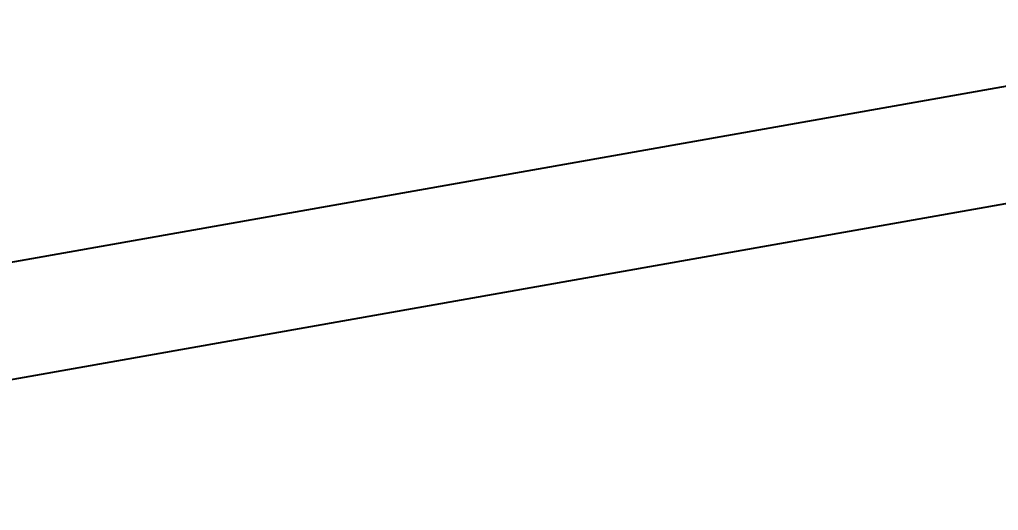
# Model space of a CAD drawing. Header units: millimetres. Extents: x 0 to 8967983, y -224399 to 13801.
# Drawn here: x 69247.44 to 69258.82, y -193886.54 to -193880.83 of the extents above; entities that cross this region are included whole.
import ezdxf
from ezdxf import colors
from ezdxf.entities.mleader import LeaderData, LeaderLine
from ezdxf.math import Vec2, Vec3

# ---------------------------------------------------------------- set-up
doc = ezdxf.new("R2010")
doc.units = ezdxf.units.MM
doc.header["$LTSCALE"] = 10
doc.layers.add('Архитектура', color=251, linetype='Continuous')
doc.layers.get('0').off()
doc.layers.get('0').freeze()
doc.styles.add('ISOCPEUR', font='isocpeur.TTF', dxfattribs={"width": 0.7})

# ---------------------------------------------------------------- blocks, each defined once
blk = doc.blocks.new('_DOTSMALL')
at = {"color": 0, "linetype": 'ByBlock', "const_width": 0.5}
blk.add_lwpolyline([(-0.0625, 0, 1), (0.0625, 0, 1)], format="xyb", close=True, dxfattribs=at)

msp = doc.modelspace()

# ---------------------------------------------------------------- linework, layer by layer
at = {"layer": 'Архитектура', "lineweight": 25, "transparency": 33554684}
msp.add_lwpolyline([(69304.081, -193873.35), (69303.764, -193873.654), (69243.879, -193884.268), (69243.596, -193884.07), (69243.404, -193882.99), (69243.581, -193882.587), (69245.982, -193882.162), (69246.179, -193881.879), (69246.052, -193881.159), (69245.748, -193880.841), (69243.347, -193881.267), (69243.064, -193881.069), (69242.107, -193875.667), (69242.854, -193874.296), (69242.825, -193873.434), (69240.591, -193870.611), (69239.914, -193870.979), (69242.275, -193884.304), (69243.993, -193885.61), (69304.118, -193874.953)], dxfattribs=at)
msp.add_lwpolyline([(69304.081, -193873.35), (69303.764, -193873.654), (69243.879, -193884.268), (69243.596, -193884.07), (69243.404, -193882.99), (69243.581, -193882.587), (69245.982, -193882.162), (69246.179, -193881.879), (69246.052, -193881.159), (69245.748, -193880.841), (69243.347, -193881.267), (69243.064, -193881.069), (69242.107, -193875.667), (69242.854, -193874.296), (69242.825, -193873.434), (69240.591, -193870.611), (69239.914, -193870.979), (69242.275, -193884.304), (69243.993, -193885.61), (69304.118, -193874.953)], dxfattribs=at)
msp.add_lwpolyline([(69304.081, -193873.35), (69303.764, -193873.654), (69243.879, -193884.268), (69243.596, -193884.07), (69243.404, -193882.99), (69243.581, -193882.587), (69245.982, -193882.162), (69246.179, -193881.879), (69246.052, -193881.159), (69245.748, -193880.841), (69243.347, -193881.267), (69243.064, -193881.069), (69242.107, -193875.667), (69242.854, -193874.296), (69242.825, -193873.434), (69240.591, -193870.611), (69239.914, -193870.979), (69242.275, -193884.304), (69243.993, -193885.61), (69304.118, -193874.953)], dxfattribs=at)
msp.add_lwpolyline([(69304.081, -193873.35), (69303.764, -193873.654), (69243.879, -193884.268), (69243.596, -193884.07), (69243.404, -193882.99), (69243.581, -193882.587), (69245.982, -193882.162), (69246.179, -193881.879), (69246.052, -193881.159), (69245.748, -193880.841), (69243.347, -193881.267), (69243.064, -193881.069), (69242.107, -193875.667), (69242.854, -193874.296), (69242.825, -193873.434), (69240.591, -193870.611), (69239.914, -193870.979), (69242.275, -193884.304), (69243.993, -193885.61), (69304.118, -193874.953)], dxfattribs=at)
msp.add_lwpolyline([(69304.081, -193873.35), (69303.764, -193873.654), (69243.879, -193884.268), (69243.596, -193884.07), (69243.404, -193882.99), (69243.581, -193882.587), (69245.982, -193882.162), (69246.179, -193881.879), (69246.052, -193881.159), (69245.748, -193880.841), (69243.347, -193881.267), (69243.064, -193881.069), (69242.107, -193875.667), (69242.854, -193874.296), (69242.825, -193873.434), (69240.591, -193870.611), (69239.914, -193870.979), (69242.275, -193884.304), (69243.993, -193885.61), (69304.118, -193874.953)], dxfattribs=at)
msp.add_lwpolyline([(69304.081, -193873.35), (69303.764, -193873.654), (69243.879, -193884.268), (69243.596, -193884.07), (69243.404, -193882.99), (69243.581, -193882.587), (69245.982, -193882.162), (69246.179, -193881.879), (69246.052, -193881.159), (69245.748, -193880.841), (69243.347, -193881.267), (69243.064, -193881.069), (69242.107, -193875.667), (69242.854, -193874.296), (69242.825, -193873.434), (69240.591, -193870.611), (69239.914, -193870.979), (69242.275, -193884.304), (69243.993, -193885.61), (69304.118, -193874.953)], dxfattribs=at)
msp.add_lwpolyline([(69304.081, -193873.35), (69303.764, -193873.654), (69243.879, -193884.268), (69243.596, -193884.07), (69243.404, -193882.99), (69243.581, -193882.587), (69245.982, -193882.162), (69246.179, -193881.879), (69246.052, -193881.159), (69245.748, -193880.841), (69243.347, -193881.267), (69243.064, -193881.069), (69242.107, -193875.667), (69242.854, -193874.296), (69242.825, -193873.434), (69240.591, -193870.611), (69239.914, -193870.979), (69242.275, -193884.304), (69243.993, -193885.61), (69304.118, -193874.953)], dxfattribs=at)
msp.add_lwpolyline([(69304.081, -193873.35), (69303.764, -193873.654), (69243.879, -193884.268), (69243.596, -193884.07), (69243.404, -193882.99), (69243.581, -193882.587), (69245.982, -193882.162), (69246.179, -193881.879), (69246.052, -193881.159), (69245.748, -193880.841), (69243.347, -193881.267), (69243.064, -193881.069), (69242.107, -193875.667), (69242.854, -193874.296), (69242.825, -193873.434), (69240.591, -193870.611), (69239.914, -193870.979), (69242.275, -193884.304), (69243.993, -193885.61), (69304.118, -193874.953)], dxfattribs=at)
msp.add_lwpolyline([(69304.081, -193873.35), (69303.764, -193873.654), (69243.879, -193884.268), (69243.596, -193884.07), (69243.404, -193882.99), (69243.581, -193882.587), (69245.982, -193882.162), (69246.179, -193881.879), (69246.052, -193881.159), (69245.748, -193880.841), (69243.347, -193881.267), (69243.064, -193881.069), (69242.107, -193875.667), (69242.854, -193874.296), (69242.825, -193873.434), (69240.591, -193870.611), (69239.914, -193870.979), (69242.275, -193884.304), (69243.993, -193885.61), (69304.118, -193874.953)], dxfattribs=at)
msp.add_lwpolyline([(69304.081, -193873.35), (69303.764, -193873.654), (69243.879, -193884.268), (69243.596, -193884.07), (69243.404, -193882.99), (69243.581, -193882.587), (69245.982, -193882.162), (69246.179, -193881.879), (69246.052, -193881.159), (69245.748, -193880.841), (69243.347, -193881.267), (69243.064, -193881.069), (69242.107, -193875.667), (69242.854, -193874.296), (69242.825, -193873.434), (69240.591, -193870.611), (69239.914, -193870.979), (69242.275, -193884.304), (69243.993, -193885.61), (69304.118, -193874.953)], dxfattribs=at)
msp.add_lwpolyline([(69304.081, -193873.35), (69303.764, -193873.654), (69243.879, -193884.268), (69243.596, -193884.07), (69243.404, -193882.99), (69243.581, -193882.587), (69245.982, -193882.162), (69246.179, -193881.879), (69246.052, -193881.159), (69245.748, -193880.841), (69243.347, -193881.267), (69243.064, -193881.069), (69242.107, -193875.667), (69242.854, -193874.296), (69242.825, -193873.434), (69240.591, -193870.611), (69239.914, -193870.979), (69242.275, -193884.304), (69243.993, -193885.61), (69304.118, -193874.953)], dxfattribs=at)
msp.add_lwpolyline([(69304.081, -193873.35), (69303.764, -193873.654), (69243.879, -193884.268), (69243.596, -193884.07), (69243.404, -193882.99), (69243.581, -193882.587), (69245.982, -193882.162), (69246.179, -193881.879), (69246.052, -193881.159), (69245.748, -193880.841), (69243.347, -193881.267), (69243.064, -193881.069), (69242.107, -193875.667), (69242.854, -193874.296), (69242.825, -193873.434), (69240.591, -193870.611), (69239.914, -193870.979), (69242.275, -193884.304), (69243.993, -193885.61), (69304.118, -193874.953)], dxfattribs=at)
msp.add_lwpolyline([(69304.081, -193873.35), (69303.764, -193873.654), (69243.879, -193884.268), (69243.596, -193884.07), (69243.404, -193882.99), (69243.581, -193882.587), (69245.982, -193882.162), (69246.179, -193881.879), (69246.052, -193881.159), (69245.748, -193880.841), (69243.347, -193881.267), (69243.064, -193881.069), (69242.107, -193875.667), (69242.854, -193874.296), (69242.825, -193873.434), (69240.591, -193870.611), (69239.914, -193870.979), (69242.275, -193884.304), (69243.993, -193885.61), (69304.118, -193874.953)], dxfattribs=at)
msp.add_lwpolyline([(69304.081, -193873.35), (69303.764, -193873.654), (69243.879, -193884.268), (69243.596, -193884.07), (69243.404, -193882.99), (69243.581, -193882.587), (69245.982, -193882.162), (69246.179, -193881.879), (69246.052, -193881.159), (69245.748, -193880.841), (69243.347, -193881.267), (69243.064, -193881.069), (69242.107, -193875.667), (69242.854, -193874.296), (69242.825, -193873.434), (69240.591, -193870.611), (69239.914, -193870.979), (69242.275, -193884.304), (69243.993, -193885.61), (69304.118, -193874.953)], dxfattribs=at)
msp.add_lwpolyline([(69304.081, -193873.35), (69303.764, -193873.654), (69243.879, -193884.268), (69243.596, -193884.07), (69243.404, -193882.99), (69243.581, -193882.587), (69245.982, -193882.162), (69246.179, -193881.879), (69246.052, -193881.159), (69245.748, -193880.841), (69243.347, -193881.267), (69243.064, -193881.069), (69242.107, -193875.667), (69242.854, -193874.296), (69242.825, -193873.434), (69240.591, -193870.611), (69239.914, -193870.979), (69242.275, -193884.304), (69243.993, -193885.61), (69304.118, -193874.953)], dxfattribs=at)
msp.add_lwpolyline([(69304.081, -193873.35), (69303.764, -193873.654), (69243.879, -193884.268), (69243.596, -193884.07), (69243.404, -193882.99), (69243.581, -193882.587), (69245.982, -193882.162), (69246.179, -193881.879), (69246.052, -193881.159), (69245.748, -193880.841), (69243.347, -193881.267), (69243.064, -193881.069), (69242.107, -193875.667), (69242.854, -193874.296), (69242.825, -193873.434), (69240.591, -193870.611), (69239.914, -193870.979), (69242.275, -193884.304), (69243.993, -193885.61), (69304.118, -193874.953)], dxfattribs=at)
msp.add_lwpolyline([(69304.081, -193873.35), (69303.764, -193873.654), (69243.879, -193884.268), (69243.596, -193884.07), (69243.404, -193882.99), (69243.581, -193882.587), (69245.982, -193882.162), (69246.179, -193881.879), (69246.052, -193881.159), (69245.748, -193880.841), (69243.347, -193881.267), (69243.064, -193881.069), (69242.107, -193875.667), (69242.854, -193874.296), (69242.825, -193873.434), (69240.591, -193870.611), (69239.914, -193870.979), (69242.275, -193884.304), (69243.993, -193885.61), (69304.118, -193874.953)], dxfattribs=at)
msp.add_lwpolyline([(69304.081, -193873.35), (69303.764, -193873.654), (69243.879, -193884.268), (69243.596, -193884.07), (69243.404, -193882.99), (69243.581, -193882.587), (69245.982, -193882.162), (69246.179, -193881.879), (69246.052, -193881.159), (69245.748, -193880.841), (69243.347, -193881.267), (69243.064, -193881.069), (69242.107, -193875.667), (69242.854, -193874.296), (69242.825, -193873.434), (69240.591, -193870.611), (69239.914, -193870.979), (69242.275, -193884.304), (69243.993, -193885.61), (69304.118, -193874.953)], dxfattribs=at)
msp.add_lwpolyline([(69304.081, -193873.35), (69303.764, -193873.654), (69243.879, -193884.268), (69243.596, -193884.07), (69243.404, -193882.99), (69243.581, -193882.587), (69245.982, -193882.162), (69246.179, -193881.879), (69246.052, -193881.159), (69245.748, -193880.841), (69243.347, -193881.267), (69243.064, -193881.069), (69242.107, -193875.667), (69242.854, -193874.296), (69242.825, -193873.434), (69240.591, -193870.611), (69239.914, -193870.979), (69242.275, -193884.304), (69243.993, -193885.61), (69304.118, -193874.953)], dxfattribs=at)
msp.add_lwpolyline([(69304.081, -193873.35), (69303.764, -193873.654), (69243.879, -193884.268), (69243.596, -193884.07), (69243.404, -193882.99), (69243.581, -193882.587), (69245.982, -193882.162), (69246.179, -193881.879), (69246.052, -193881.159), (69245.748, -193880.841), (69243.347, -193881.267), (69243.064, -193881.069), (69242.107, -193875.667), (69242.854, -193874.296), (69242.825, -193873.434), (69240.591, -193870.611), (69239.914, -193870.979), (69242.275, -193884.304), (69243.993, -193885.61), (69304.118, -193874.953)], dxfattribs=at)
msp.add_lwpolyline([(69304.081, -193873.35), (69303.764, -193873.654), (69243.879, -193884.268), (69243.596, -193884.07), (69243.404, -193882.99), (69243.581, -193882.587), (69245.982, -193882.162), (69246.179, -193881.879), (69246.052, -193881.159), (69245.748, -193880.841), (69243.347, -193881.267), (69243.064, -193881.069), (69242.107, -193875.667), (69242.854, -193874.296), (69242.825, -193873.434), (69240.591, -193870.611), (69239.914, -193870.979), (69242.275, -193884.304), (69243.993, -193885.61), (69304.118, -193874.953)], dxfattribs=at)
msp.add_lwpolyline([(69304.081, -193873.35), (69303.764, -193873.654), (69243.879, -193884.268), (69243.596, -193884.07), (69243.404, -193882.99), (69243.581, -193882.587), (69245.982, -193882.162), (69246.179, -193881.879), (69246.052, -193881.159), (69245.748, -193880.841), (69243.347, -193881.267), (69243.064, -193881.069), (69242.107, -193875.667), (69242.854, -193874.296), (69242.825, -193873.434), (69240.591, -193870.611), (69239.914, -193870.979), (69242.275, -193884.304), (69243.993, -193885.61), (69304.118, -193874.953)], dxfattribs=at)
msp.add_lwpolyline([(69304.081, -193873.35), (69303.764, -193873.654), (69243.879, -193884.268), (69243.596, -193884.07), (69243.404, -193882.99), (69243.581, -193882.587), (69245.982, -193882.162), (69246.179, -193881.879), (69246.052, -193881.159), (69245.748, -193880.841), (69243.347, -193881.267), (69243.064, -193881.069), (69242.107, -193875.667), (69242.854, -193874.296), (69242.825, -193873.434), (69240.591, -193870.611), (69239.914, -193870.979), (69242.275, -193884.304), (69243.993, -193885.61), (69304.118, -193874.953)], dxfattribs=at)
msp.add_lwpolyline([(69304.081, -193873.35), (69303.764, -193873.654), (69243.879, -193884.268), (69243.596, -193884.07), (69243.404, -193882.99), (69243.581, -193882.587), (69245.982, -193882.162), (69246.179, -193881.879), (69246.052, -193881.159), (69245.748, -193880.841), (69243.347, -193881.267), (69243.064, -193881.069), (69242.107, -193875.667), (69242.854, -193874.296), (69242.825, -193873.434), (69240.591, -193870.611), (69239.914, -193870.979), (69242.275, -193884.304), (69243.993, -193885.61), (69304.118, -193874.953)], dxfattribs=at)
msp.add_lwpolyline([(69304.081, -193873.35), (69303.764, -193873.654), (69243.879, -193884.268), (69243.596, -193884.07), (69243.404, -193882.99), (69243.581, -193882.587), (69245.982, -193882.162), (69246.179, -193881.879), (69246.052, -193881.159), (69245.748, -193880.841), (69243.347, -193881.267), (69243.064, -193881.069), (69242.107, -193875.667), (69242.854, -193874.296), (69242.825, -193873.434), (69240.591, -193870.611), (69239.914, -193870.979), (69242.275, -193884.304), (69243.993, -193885.61), (69304.118, -193874.953)], dxfattribs=at)
msp.add_lwpolyline([(69304.081, -193873.35), (69303.764, -193873.654), (69243.879, -193884.268), (69243.596, -193884.07), (69243.404, -193882.99), (69243.581, -193882.587), (69245.982, -193882.162), (69246.179, -193881.879), (69246.052, -193881.159), (69245.748, -193880.841), (69243.347, -193881.267), (69243.064, -193881.069), (69242.107, -193875.667), (69242.854, -193874.296), (69242.825, -193873.434), (69240.591, -193870.611), (69239.914, -193870.979), (69242.275, -193884.304), (69243.993, -193885.61), (69304.118, -193874.953)], dxfattribs=at)
msp.add_lwpolyline([(69304.081, -193873.35), (69303.764, -193873.654), (69243.879, -193884.268), (69243.596, -193884.07), (69243.404, -193882.99), (69243.581, -193882.587), (69245.982, -193882.162), (69246.179, -193881.879), (69246.052, -193881.159), (69245.748, -193880.841), (69243.347, -193881.267), (69243.064, -193881.069), (69242.107, -193875.667), (69242.854, -193874.296), (69242.825, -193873.434), (69240.591, -193870.611), (69239.914, -193870.979), (69242.275, -193884.304), (69243.993, -193885.61), (69304.118, -193874.953)], dxfattribs=at)
msp.add_lwpolyline([(69304.081, -193873.35), (69303.764, -193873.654), (69243.879, -193884.268), (69243.596, -193884.07), (69243.404, -193882.99), (69243.581, -193882.587), (69245.982, -193882.162), (69246.179, -193881.879), (69246.052, -193881.159), (69245.748, -193880.841), (69243.347, -193881.267), (69243.064, -193881.069), (69242.107, -193875.667), (69242.854, -193874.296), (69242.825, -193873.434), (69240.591, -193870.611), (69239.914, -193870.979), (69242.275, -193884.304), (69243.993, -193885.61), (69304.118, -193874.953)], dxfattribs=at)
msp.add_lwpolyline([(69304.081, -193873.35), (69303.764, -193873.654), (69243.879, -193884.268), (69243.596, -193884.07), (69243.404, -193882.99), (69243.581, -193882.587), (69245.982, -193882.162), (69246.179, -193881.879), (69246.052, -193881.159), (69245.748, -193880.841), (69243.347, -193881.267), (69243.064, -193881.069), (69242.107, -193875.667), (69242.854, -193874.296), (69242.825, -193873.434), (69240.591, -193870.611), (69239.914, -193870.979), (69242.275, -193884.304), (69243.993, -193885.61), (69304.118, -193874.953)], dxfattribs=at)
msp.add_lwpolyline([(69304.081, -193873.35), (69303.764, -193873.654), (69243.879, -193884.268), (69243.596, -193884.07), (69243.404, -193882.99), (69243.581, -193882.587), (69245.982, -193882.162), (69246.179, -193881.879), (69246.052, -193881.159), (69245.748, -193880.841), (69243.347, -193881.267), (69243.064, -193881.069), (69242.107, -193875.667), (69242.854, -193874.296), (69242.825, -193873.434), (69240.591, -193870.611), (69239.914, -193870.979), (69242.275, -193884.304), (69243.993, -193885.61), (69304.118, -193874.953)], dxfattribs=at)
msp.add_lwpolyline([(69304.081, -193873.35), (69303.764, -193873.654), (69243.879, -193884.268), (69243.596, -193884.07), (69243.404, -193882.99), (69243.581, -193882.587), (69245.982, -193882.162), (69246.179, -193881.879), (69246.052, -193881.159), (69245.748, -193880.841), (69243.347, -193881.267), (69243.064, -193881.069), (69242.107, -193875.667), (69242.854, -193874.296), (69242.825, -193873.434), (69240.591, -193870.611), (69239.914, -193870.979), (69242.275, -193884.304), (69243.993, -193885.61), (69304.118, -193874.953)], dxfattribs=at)
msp.add_lwpolyline([(69304.081, -193873.35), (69303.764, -193873.654), (69243.879, -193884.268), (69243.596, -193884.07), (69243.404, -193882.99), (69243.581, -193882.587), (69245.982, -193882.162), (69246.179, -193881.879), (69246.052, -193881.159), (69245.748, -193880.841), (69243.347, -193881.267), (69243.064, -193881.069), (69242.107, -193875.667), (69242.854, -193874.296), (69242.825, -193873.434), (69240.591, -193870.611), (69239.914, -193870.979), (69242.275, -193884.304), (69243.993, -193885.61), (69304.118, -193874.953)], dxfattribs=at)
msp.add_lwpolyline([(69304.081, -193873.35), (69303.764, -193873.654), (69243.879, -193884.268), (69243.596, -193884.07), (69243.404, -193882.99), (69243.581, -193882.587), (69245.982, -193882.162), (69246.179, -193881.879), (69246.052, -193881.159), (69245.748, -193880.841), (69243.347, -193881.267), (69243.064, -193881.069), (69242.107, -193875.667), (69242.854, -193874.296), (69242.825, -193873.434), (69240.591, -193870.611), (69239.914, -193870.979), (69242.275, -193884.304), (69243.993, -193885.61), (69304.118, -193874.953)], dxfattribs=at)
msp.add_lwpolyline([(69304.081, -193873.35), (69303.764, -193873.654), (69243.879, -193884.268), (69243.596, -193884.07), (69243.404, -193882.99), (69243.581, -193882.587), (69245.982, -193882.162), (69246.179, -193881.879), (69246.052, -193881.159), (69245.748, -193880.841), (69243.347, -193881.267), (69243.064, -193881.069), (69242.107, -193875.667), (69242.854, -193874.296), (69242.825, -193873.434), (69240.591, -193870.611), (69239.914, -193870.979), (69242.275, -193884.304), (69243.993, -193885.61), (69304.118, -193874.953)], dxfattribs=at)
msp.add_lwpolyline([(69304.081, -193873.35), (69303.764, -193873.654), (69243.879, -193884.268), (69243.596, -193884.07), (69243.404, -193882.99), (69243.581, -193882.587), (69245.982, -193882.162), (69246.179, -193881.879), (69246.052, -193881.159), (69245.748, -193880.841), (69243.347, -193881.267), (69243.064, -193881.069), (69242.107, -193875.667), (69242.854, -193874.296), (69242.825, -193873.434), (69240.591, -193870.611), (69239.914, -193870.979), (69242.275, -193884.304), (69243.993, -193885.61), (69304.118, -193874.953)], dxfattribs=at)
msp.add_lwpolyline([(69304.081, -193873.35), (69303.764, -193873.654), (69243.879, -193884.268), (69243.596, -193884.07), (69243.404, -193882.99), (69243.581, -193882.587), (69245.982, -193882.162), (69246.179, -193881.879), (69246.052, -193881.159), (69245.748, -193880.841), (69243.347, -193881.267), (69243.064, -193881.069), (69242.107, -193875.667), (69242.854, -193874.296), (69242.825, -193873.434), (69240.591, -193870.611), (69239.914, -193870.979), (69242.275, -193884.304), (69243.993, -193885.61), (69304.118, -193874.953)], dxfattribs=at)
msp.add_lwpolyline([(69304.081, -193873.35), (69303.764, -193873.654), (69243.879, -193884.268), (69243.596, -193884.07), (69243.404, -193882.99), (69243.581, -193882.587), (69245.982, -193882.162), (69246.179, -193881.879), (69246.052, -193881.159), (69245.748, -193880.841), (69243.347, -193881.267), (69243.064, -193881.069), (69242.107, -193875.667), (69242.854, -193874.296), (69242.825, -193873.434), (69240.591, -193870.611), (69239.914, -193870.979), (69242.275, -193884.304), (69243.993, -193885.61), (69304.118, -193874.953)], dxfattribs=at)
msp.add_lwpolyline([(69304.081, -193873.35), (69303.764, -193873.654), (69243.879, -193884.268), (69243.596, -193884.07), (69243.404, -193882.99), (69243.581, -193882.587), (69245.982, -193882.162), (69246.179, -193881.879), (69246.052, -193881.159), (69245.748, -193880.841), (69243.347, -193881.267), (69243.064, -193881.069), (69242.107, -193875.667), (69242.854, -193874.296), (69242.825, -193873.434), (69240.591, -193870.611), (69239.914, -193870.979), (69242.275, -193884.304), (69243.993, -193885.61), (69304.118, -193874.953)], dxfattribs=at)
msp.add_lwpolyline([(69304.081, -193873.35), (69303.764, -193873.654), (69243.879, -193884.268), (69243.596, -193884.07), (69243.404, -193882.99), (69243.581, -193882.587), (69245.982, -193882.162), (69246.179, -193881.879), (69246.052, -193881.159), (69245.748, -193880.841), (69243.347, -193881.267), (69243.064, -193881.069), (69242.107, -193875.667), (69242.854, -193874.296), (69242.825, -193873.434), (69240.591, -193870.611), (69239.914, -193870.979), (69242.275, -193884.304), (69243.993, -193885.61), (69304.118, -193874.953)], dxfattribs=at)
msp.add_lwpolyline([(69304.081, -193873.35), (69303.764, -193873.654), (69243.879, -193884.268), (69243.596, -193884.07), (69243.404, -193882.99), (69243.581, -193882.587), (69245.982, -193882.162), (69246.179, -193881.879), (69246.052, -193881.159), (69245.748, -193880.841), (69243.347, -193881.267), (69243.064, -193881.069), (69242.107, -193875.667), (69242.854, -193874.296), (69242.825, -193873.434), (69240.591, -193870.611), (69239.914, -193870.979), (69242.275, -193884.304), (69243.993, -193885.61), (69304.118, -193874.953)], dxfattribs=at)
msp.add_lwpolyline([(69304.081, -193873.35), (69303.764, -193873.654), (69243.879, -193884.268), (69243.596, -193884.07), (69243.404, -193882.99), (69243.581, -193882.587), (69245.982, -193882.162), (69246.179, -193881.879), (69246.052, -193881.159), (69245.748, -193880.841), (69243.347, -193881.267), (69243.064, -193881.069), (69242.107, -193875.667), (69242.854, -193874.296), (69242.825, -193873.434), (69240.591, -193870.611), (69239.914, -193870.979), (69242.275, -193884.304), (69243.993, -193885.61), (69304.118, -193874.953)], dxfattribs=at)
msp.add_lwpolyline([(69304.081, -193873.35), (69303.764, -193873.654), (69243.879, -193884.268), (69243.596, -193884.07), (69243.404, -193882.99), (69243.581, -193882.587), (69245.982, -193882.162), (69246.179, -193881.879), (69246.052, -193881.159), (69245.748, -193880.841), (69243.347, -193881.267), (69243.064, -193881.069), (69242.107, -193875.667), (69242.854, -193874.296), (69242.825, -193873.434), (69240.591, -193870.611), (69239.914, -193870.979), (69242.275, -193884.304), (69243.993, -193885.61), (69304.118, -193874.953)], dxfattribs=at)
msp.add_lwpolyline([(69304.081, -193873.35), (69303.764, -193873.654), (69243.879, -193884.268), (69243.596, -193884.07), (69243.404, -193882.99), (69243.581, -193882.587), (69245.982, -193882.162), (69246.179, -193881.879), (69246.052, -193881.159), (69245.748, -193880.841), (69243.347, -193881.267), (69243.064, -193881.069), (69242.107, -193875.667), (69242.854, -193874.296), (69242.825, -193873.434), (69240.591, -193870.611), (69239.914, -193870.979), (69242.275, -193884.304), (69243.993, -193885.61), (69304.118, -193874.953)], dxfattribs=at)
msp.add_lwpolyline([(69304.081, -193873.35), (69303.764, -193873.654), (69243.879, -193884.268), (69243.596, -193884.07), (69243.404, -193882.99), (69243.581, -193882.587), (69245.982, -193882.162), (69246.179, -193881.879), (69246.052, -193881.159), (69245.748, -193880.841), (69243.347, -193881.267), (69243.064, -193881.069), (69242.107, -193875.667), (69242.854, -193874.296), (69242.825, -193873.434), (69240.591, -193870.611), (69239.914, -193870.979), (69242.275, -193884.304), (69243.993, -193885.61), (69304.118, -193874.953)], dxfattribs=at)
msp.add_lwpolyline([(69304.081, -193873.35), (69303.764, -193873.654), (69243.879, -193884.268), (69243.596, -193884.07), (69243.404, -193882.99), (69243.581, -193882.587), (69245.982, -193882.162), (69246.179, -193881.879), (69246.052, -193881.159), (69245.748, -193880.841), (69243.347, -193881.267), (69243.064, -193881.069), (69242.107, -193875.667), (69242.854, -193874.296), (69242.825, -193873.434), (69240.591, -193870.611), (69239.914, -193870.979), (69242.275, -193884.304), (69243.993, -193885.61), (69304.118, -193874.953)], dxfattribs=at)
msp.add_lwpolyline([(69304.081, -193873.35), (69303.764, -193873.654), (69243.879, -193884.268), (69243.596, -193884.07), (69243.404, -193882.99), (69243.581, -193882.587), (69245.982, -193882.162), (69246.179, -193881.879), (69246.052, -193881.159), (69245.748, -193880.841), (69243.347, -193881.267), (69243.064, -193881.069), (69242.107, -193875.667), (69242.854, -193874.296), (69242.825, -193873.434), (69240.591, -193870.611), (69239.914, -193870.979), (69242.275, -193884.304), (69243.993, -193885.61), (69304.118, -193874.953)], dxfattribs=at)
msp.add_lwpolyline([(69304.081, -193873.35), (69303.764, -193873.654), (69243.879, -193884.268), (69243.596, -193884.07), (69243.404, -193882.99), (69243.581, -193882.587), (69245.982, -193882.162), (69246.179, -193881.879), (69246.052, -193881.159), (69245.748, -193880.841), (69243.347, -193881.267), (69243.064, -193881.069), (69242.107, -193875.667), (69242.854, -193874.296), (69242.825, -193873.434), (69240.591, -193870.611), (69239.914, -193870.979), (69242.275, -193884.304), (69243.993, -193885.61), (69304.118, -193874.953)], dxfattribs=at)
msp.add_lwpolyline([(69304.081, -193873.35), (69303.764, -193873.654), (69243.879, -193884.268), (69243.596, -193884.07), (69243.404, -193882.99), (69243.581, -193882.587), (69245.982, -193882.162), (69246.179, -193881.879), (69246.052, -193881.159), (69245.748, -193880.841), (69243.347, -193881.267), (69243.064, -193881.069), (69242.107, -193875.667), (69242.854, -193874.296), (69242.825, -193873.434), (69240.591, -193870.611), (69239.914, -193870.979), (69242.275, -193884.304), (69243.993, -193885.61), (69304.118, -193874.953)], dxfattribs=at)
msp.add_lwpolyline([(69304.081, -193873.35), (69303.764, -193873.654), (69243.879, -193884.268), (69243.596, -193884.07), (69243.404, -193882.99), (69243.581, -193882.587), (69245.982, -193882.162), (69246.179, -193881.879), (69246.052, -193881.159), (69245.748, -193880.841), (69243.347, -193881.267), (69243.064, -193881.069), (69242.107, -193875.667), (69242.854, -193874.296), (69242.825, -193873.434), (69240.591, -193870.611), (69239.914, -193870.979), (69242.275, -193884.304), (69243.993, -193885.61), (69304.118, -193874.953)], dxfattribs=at)
msp.add_lwpolyline([(69304.081, -193873.35), (69303.764, -193873.654), (69243.879, -193884.268), (69243.596, -193884.07), (69243.404, -193882.99), (69243.581, -193882.587), (69245.982, -193882.162), (69246.179, -193881.879), (69246.052, -193881.159), (69245.748, -193880.841), (69243.347, -193881.267), (69243.064, -193881.069), (69242.107, -193875.667), (69242.854, -193874.296), (69242.825, -193873.434), (69240.591, -193870.611), (69239.914, -193870.979), (69242.275, -193884.304), (69243.993, -193885.61), (69304.118, -193874.953)], dxfattribs=at)
msp.add_lwpolyline([(69304.081, -193873.35), (69303.764, -193873.654), (69243.879, -193884.268), (69243.596, -193884.07), (69243.404, -193882.99), (69243.581, -193882.587), (69245.982, -193882.162), (69246.179, -193881.879), (69246.052, -193881.159), (69245.748, -193880.841), (69243.347, -193881.267), (69243.064, -193881.069), (69242.107, -193875.667), (69242.854, -193874.296), (69242.825, -193873.434), (69240.591, -193870.611), (69239.914, -193870.979), (69242.275, -193884.304), (69243.993, -193885.61), (69304.118, -193874.953)], dxfattribs=at)
msp.add_lwpolyline([(69304.081, -193873.35), (69303.764, -193873.654), (69243.879, -193884.268), (69243.596, -193884.07), (69243.404, -193882.99), (69243.581, -193882.587), (69245.982, -193882.162), (69246.179, -193881.879), (69246.052, -193881.159), (69245.748, -193880.841), (69243.347, -193881.267), (69243.064, -193881.069), (69242.107, -193875.667), (69242.854, -193874.296), (69242.825, -193873.434), (69240.591, -193870.611), (69239.914, -193870.979), (69242.275, -193884.304), (69243.993, -193885.61), (69304.118, -193874.953)], dxfattribs=at)
msp.add_lwpolyline([(69304.081, -193873.35), (69303.764, -193873.654), (69243.879, -193884.268), (69243.596, -193884.07), (69243.404, -193882.99), (69243.581, -193882.587), (69245.982, -193882.162), (69246.179, -193881.879), (69246.052, -193881.159), (69245.748, -193880.841), (69243.347, -193881.267), (69243.064, -193881.069), (69242.107, -193875.667), (69242.854, -193874.296), (69242.825, -193873.434), (69240.591, -193870.611), (69239.914, -193870.979), (69242.275, -193884.304), (69243.993, -193885.61), (69304.118, -193874.953)], dxfattribs=at)
msp.add_lwpolyline([(69304.081, -193873.35), (69303.764, -193873.654), (69243.879, -193884.268), (69243.596, -193884.07), (69243.404, -193882.99), (69243.581, -193882.587), (69245.982, -193882.162), (69246.179, -193881.879), (69246.052, -193881.159), (69245.748, -193880.841), (69243.347, -193881.267), (69243.064, -193881.069), (69242.107, -193875.667), (69242.854, -193874.296), (69242.825, -193873.434), (69240.591, -193870.611), (69239.914, -193870.979), (69242.275, -193884.304), (69243.993, -193885.61), (69304.118, -193874.953)], dxfattribs=at)
msp.add_lwpolyline([(69304.081, -193873.35), (69303.764, -193873.654), (69243.879, -193884.268), (69243.596, -193884.07), (69243.404, -193882.99), (69243.581, -193882.587), (69245.982, -193882.162), (69246.179, -193881.879), (69246.052, -193881.159), (69245.748, -193880.841), (69243.347, -193881.267), (69243.064, -193881.069), (69242.107, -193875.667), (69242.854, -193874.296), (69242.825, -193873.434), (69240.591, -193870.611), (69239.914, -193870.979), (69242.275, -193884.304), (69243.993, -193885.61), (69304.118, -193874.953)], dxfattribs=at)
msp.add_lwpolyline([(69304.081, -193873.35), (69303.764, -193873.654), (69243.879, -193884.268), (69243.596, -193884.07), (69243.404, -193882.99), (69243.581, -193882.587), (69245.982, -193882.162), (69246.179, -193881.879), (69246.052, -193881.159), (69245.748, -193880.841), (69243.347, -193881.267), (69243.064, -193881.069), (69242.107, -193875.667), (69242.854, -193874.296), (69242.825, -193873.434), (69240.591, -193870.611), (69239.914, -193870.979), (69242.275, -193884.304), (69243.993, -193885.61), (69304.118, -193874.953)], dxfattribs=at)
msp.add_lwpolyline([(69304.081, -193873.35), (69303.764, -193873.654), (69243.879, -193884.268), (69243.596, -193884.07), (69243.404, -193882.99), (69243.581, -193882.587), (69245.982, -193882.162), (69246.179, -193881.879), (69246.052, -193881.159), (69245.748, -193880.841), (69243.347, -193881.267), (69243.064, -193881.069), (69242.107, -193875.667), (69242.854, -193874.296), (69242.825, -193873.434), (69240.591, -193870.611), (69239.914, -193870.979), (69242.275, -193884.304), (69243.993, -193885.61), (69304.118, -193874.953)], dxfattribs=at)
msp.add_lwpolyline([(69304.081, -193873.35), (69303.764, -193873.654), (69243.879, -193884.268), (69243.596, -193884.07), (69243.404, -193882.99), (69243.581, -193882.587), (69245.982, -193882.162), (69246.179, -193881.879), (69246.052, -193881.159), (69245.748, -193880.841), (69243.347, -193881.267), (69243.064, -193881.069), (69242.107, -193875.667), (69242.854, -193874.296), (69242.825, -193873.434), (69240.591, -193870.611), (69239.914, -193870.979), (69242.275, -193884.304), (69243.993, -193885.61), (69304.118, -193874.953)], dxfattribs=at)
msp.add_lwpolyline([(69304.081, -193873.35), (69303.764, -193873.654), (69243.879, -193884.268), (69243.596, -193884.07), (69243.404, -193882.99), (69243.581, -193882.587), (69245.982, -193882.162), (69246.179, -193881.879), (69246.052, -193881.159), (69245.748, -193880.841), (69243.347, -193881.267), (69243.064, -193881.069), (69242.107, -193875.667), (69242.854, -193874.296), (69242.825, -193873.434), (69240.591, -193870.611), (69239.914, -193870.979), (69242.275, -193884.304), (69243.993, -193885.61), (69304.118, -193874.953)], dxfattribs=at)
msp.add_lwpolyline([(69304.081, -193873.35), (69303.764, -193873.654), (69243.879, -193884.268), (69243.596, -193884.07), (69243.404, -193882.99), (69243.581, -193882.587), (69245.982, -193882.162), (69246.179, -193881.879), (69246.052, -193881.159), (69245.748, -193880.841), (69243.347, -193881.267), (69243.064, -193881.069), (69242.107, -193875.667), (69242.854, -193874.296), (69242.825, -193873.434), (69240.591, -193870.611), (69239.914, -193870.979), (69242.275, -193884.304), (69243.993, -193885.61), (69304.118, -193874.953)], dxfattribs=at)
msp.add_lwpolyline([(69304.081, -193873.35), (69303.764, -193873.654), (69243.879, -193884.268), (69243.596, -193884.07), (69243.404, -193882.99), (69243.581, -193882.587), (69245.982, -193882.162), (69246.179, -193881.879), (69246.052, -193881.159), (69245.748, -193880.841), (69243.347, -193881.267), (69243.064, -193881.069), (69242.107, -193875.667), (69242.854, -193874.296), (69242.825, -193873.434), (69240.591, -193870.611), (69239.914, -193870.979), (69242.275, -193884.304), (69243.993, -193885.61), (69304.118, -193874.953)], dxfattribs=at)
msp.add_lwpolyline([(69304.081, -193873.35), (69303.764, -193873.654), (69243.879, -193884.268), (69243.596, -193884.07), (69243.404, -193882.99), (69243.581, -193882.587), (69245.982, -193882.162), (69246.179, -193881.879), (69246.052, -193881.159), (69245.748, -193880.841), (69243.347, -193881.267), (69243.064, -193881.069), (69242.107, -193875.667), (69242.854, -193874.296), (69242.825, -193873.434), (69240.591, -193870.611), (69239.914, -193870.979), (69242.275, -193884.304), (69243.993, -193885.61), (69304.118, -193874.953)], dxfattribs=at)
msp.add_lwpolyline([(69304.081, -193873.35), (69303.764, -193873.654), (69243.879, -193884.268), (69243.596, -193884.07), (69243.404, -193882.99), (69243.581, -193882.587), (69245.982, -193882.162), (69246.179, -193881.879), (69246.052, -193881.159), (69245.748, -193880.841), (69243.347, -193881.267), (69243.064, -193881.069), (69242.107, -193875.667), (69242.854, -193874.296), (69242.825, -193873.434), (69240.591, -193870.611), (69239.914, -193870.979), (69242.275, -193884.304), (69243.993, -193885.61), (69304.118, -193874.953)], dxfattribs=at)
msp.add_lwpolyline([(69304.081, -193873.35), (69303.764, -193873.654), (69243.879, -193884.268), (69243.596, -193884.07), (69243.404, -193882.99), (69243.581, -193882.587), (69245.982, -193882.162), (69246.179, -193881.879), (69246.052, -193881.159), (69245.748, -193880.841), (69243.347, -193881.267), (69243.064, -193881.069), (69242.107, -193875.667), (69242.854, -193874.296), (69242.825, -193873.434), (69240.591, -193870.611), (69239.914, -193870.979), (69242.275, -193884.304), (69243.993, -193885.61), (69304.118, -193874.953)], dxfattribs=at)
msp.add_lwpolyline([(69304.081, -193873.35), (69303.764, -193873.654), (69243.879, -193884.268), (69243.596, -193884.07), (69243.404, -193882.99), (69243.581, -193882.587), (69245.982, -193882.162), (69246.179, -193881.879), (69246.052, -193881.159), (69245.748, -193880.841), (69243.347, -193881.267), (69243.064, -193881.069), (69242.107, -193875.667), (69242.854, -193874.296), (69242.825, -193873.434), (69240.591, -193870.611), (69239.914, -193870.979), (69242.275, -193884.304), (69243.993, -193885.61), (69304.118, -193874.953)], dxfattribs=at)
msp.add_lwpolyline([(69304.081, -193873.35), (69303.764, -193873.654), (69243.879, -193884.268), (69243.596, -193884.07), (69243.404, -193882.99), (69243.581, -193882.587), (69245.982, -193882.162), (69246.179, -193881.879), (69246.052, -193881.159), (69245.748, -193880.841), (69243.347, -193881.267), (69243.064, -193881.069), (69242.107, -193875.667), (69242.854, -193874.296), (69242.825, -193873.434), (69240.591, -193870.611), (69239.914, -193870.979), (69242.275, -193884.304), (69243.993, -193885.61), (69304.118, -193874.953)], dxfattribs=at)
msp.add_lwpolyline([(69304.081, -193873.35), (69303.764, -193873.654), (69243.879, -193884.268), (69243.596, -193884.07), (69243.404, -193882.99), (69243.581, -193882.587), (69245.982, -193882.162), (69246.179, -193881.879), (69246.052, -193881.159), (69245.748, -193880.841), (69243.347, -193881.267), (69243.064, -193881.069), (69242.107, -193875.667), (69242.854, -193874.296), (69242.825, -193873.434), (69240.591, -193870.611), (69239.914, -193870.979), (69242.275, -193884.304), (69243.993, -193885.61), (69304.118, -193874.953)], dxfattribs=at)
msp.add_lwpolyline([(69304.081, -193873.35), (69303.764, -193873.654), (69243.879, -193884.268), (69243.596, -193884.07), (69243.404, -193882.99), (69243.581, -193882.587), (69245.982, -193882.162), (69246.179, -193881.879), (69246.052, -193881.159), (69245.748, -193880.841), (69243.347, -193881.267), (69243.064, -193881.069), (69242.107, -193875.667), (69242.854, -193874.296), (69242.825, -193873.434), (69240.591, -193870.611), (69239.914, -193870.979), (69242.275, -193884.304), (69243.993, -193885.61), (69304.118, -193874.953)], dxfattribs=at)
msp.add_lwpolyline([(69304.081, -193873.35), (69303.764, -193873.654), (69243.879, -193884.268), (69243.596, -193884.07), (69243.404, -193882.99), (69243.581, -193882.587), (69245.982, -193882.162), (69246.179, -193881.879), (69246.052, -193881.159), (69245.748, -193880.841), (69243.347, -193881.267), (69243.064, -193881.069), (69242.107, -193875.667), (69242.854, -193874.296), (69242.825, -193873.434), (69240.591, -193870.611), (69239.914, -193870.979), (69242.275, -193884.304), (69243.993, -193885.61), (69304.118, -193874.953)], dxfattribs=at)
msp.add_lwpolyline([(69304.081, -193873.35), (69303.764, -193873.654), (69243.879, -193884.268), (69243.596, -193884.07), (69243.404, -193882.99), (69243.581, -193882.587), (69245.982, -193882.162), (69246.179, -193881.879), (69246.052, -193881.159), (69245.748, -193880.841), (69243.347, -193881.267), (69243.064, -193881.069), (69242.107, -193875.667), (69242.854, -193874.296), (69242.825, -193873.434), (69240.591, -193870.611), (69239.914, -193870.979), (69242.275, -193884.304), (69243.993, -193885.61), (69304.118, -193874.953)], dxfattribs=at)
msp.add_lwpolyline([(69304.081, -193873.35), (69303.764, -193873.654), (69243.879, -193884.268), (69243.596, -193884.07), (69243.404, -193882.99), (69243.581, -193882.587), (69245.982, -193882.162), (69246.179, -193881.879), (69246.052, -193881.159), (69245.748, -193880.841), (69243.347, -193881.267), (69243.064, -193881.069), (69242.107, -193875.667), (69242.854, -193874.296), (69242.825, -193873.434), (69240.591, -193870.611), (69239.914, -193870.979), (69242.275, -193884.304), (69243.993, -193885.61), (69304.118, -193874.953)], dxfattribs=at)
msp.add_lwpolyline([(69304.081, -193873.35), (69303.764, -193873.654), (69243.879, -193884.268), (69243.596, -193884.07), (69243.404, -193882.99), (69243.581, -193882.587), (69245.982, -193882.162), (69246.179, -193881.879), (69246.052, -193881.159), (69245.748, -193880.841), (69243.347, -193881.267), (69243.064, -193881.069), (69242.107, -193875.667), (69242.854, -193874.296), (69242.825, -193873.434), (69240.591, -193870.611), (69239.914, -193870.979), (69242.275, -193884.304), (69243.993, -193885.61), (69304.118, -193874.953)], dxfattribs=at)
msp.add_lwpolyline([(69304.081, -193873.35), (69303.764, -193873.654), (69243.879, -193884.268), (69243.596, -193884.07), (69243.404, -193882.99), (69243.581, -193882.587), (69245.982, -193882.162), (69246.179, -193881.879), (69246.052, -193881.159), (69245.748, -193880.841), (69243.347, -193881.267), (69243.064, -193881.069), (69242.107, -193875.667), (69242.854, -193874.296), (69242.825, -193873.434), (69240.591, -193870.611), (69239.914, -193870.979), (69242.275, -193884.304), (69243.993, -193885.61), (69304.118, -193874.953)], dxfattribs=at)
msp.add_lwpolyline([(69304.081, -193873.35), (69303.764, -193873.654), (69243.879, -193884.268), (69243.596, -193884.07), (69243.404, -193882.99), (69243.581, -193882.587), (69245.982, -193882.162), (69246.179, -193881.879), (69246.052, -193881.159), (69245.748, -193880.841), (69243.347, -193881.267), (69243.064, -193881.069), (69242.107, -193875.667), (69242.854, -193874.296), (69242.825, -193873.434), (69240.591, -193870.611), (69239.914, -193870.979), (69242.275, -193884.304), (69243.993, -193885.61), (69304.118, -193874.953)], dxfattribs=at)
msp.add_lwpolyline([(69304.081, -193873.35), (69303.764, -193873.654), (69243.879, -193884.268), (69243.596, -193884.07), (69243.404, -193882.99), (69243.581, -193882.587), (69245.982, -193882.162), (69246.179, -193881.879), (69246.052, -193881.159), (69245.748, -193880.841), (69243.347, -193881.267), (69243.064, -193881.069), (69242.107, -193875.667), (69242.854, -193874.296), (69242.825, -193873.434), (69240.591, -193870.611), (69239.914, -193870.979), (69242.275, -193884.304), (69243.993, -193885.61), (69304.118, -193874.953)], dxfattribs=at)
msp.add_lwpolyline([(69304.081, -193873.35), (69303.764, -193873.654), (69243.879, -193884.268), (69243.596, -193884.07), (69243.404, -193882.99), (69243.581, -193882.587), (69245.982, -193882.162), (69246.179, -193881.879), (69246.052, -193881.159), (69245.748, -193880.841), (69243.347, -193881.267), (69243.064, -193881.069), (69242.107, -193875.667), (69242.854, -193874.296), (69242.825, -193873.434), (69240.591, -193870.611), (69239.914, -193870.979), (69242.275, -193884.304), (69243.993, -193885.61), (69304.118, -193874.953)], dxfattribs=at)
msp.add_lwpolyline([(69304.081, -193873.35), (69303.764, -193873.654), (69243.879, -193884.268), (69243.596, -193884.07), (69243.404, -193882.99), (69243.581, -193882.587), (69245.982, -193882.162), (69246.179, -193881.879), (69246.052, -193881.159), (69245.748, -193880.841), (69243.347, -193881.267), (69243.064, -193881.069), (69242.107, -193875.667), (69242.854, -193874.296), (69242.825, -193873.434), (69240.591, -193870.611), (69239.914, -193870.979), (69242.275, -193884.304), (69243.993, -193885.61), (69304.118, -193874.953)], dxfattribs=at)
msp.add_lwpolyline([(69304.081, -193873.35), (69303.764, -193873.654), (69243.879, -193884.268), (69243.596, -193884.07), (69243.404, -193882.99), (69243.581, -193882.587), (69245.982, -193882.162), (69246.179, -193881.879), (69246.052, -193881.159), (69245.748, -193880.841), (69243.347, -193881.267), (69243.064, -193881.069), (69242.107, -193875.667), (69242.854, -193874.296), (69242.825, -193873.434), (69240.591, -193870.611), (69239.914, -193870.979), (69242.275, -193884.304), (69243.993, -193885.61), (69304.118, -193874.953)], dxfattribs=at)
msp.add_lwpolyline([(69304.081, -193873.35), (69303.764, -193873.654), (69243.879, -193884.268), (69243.596, -193884.07), (69243.404, -193882.99), (69243.581, -193882.587), (69245.982, -193882.162), (69246.179, -193881.879), (69246.052, -193881.159), (69245.748, -193880.841), (69243.347, -193881.267), (69243.064, -193881.069), (69242.107, -193875.667), (69242.854, -193874.296), (69242.825, -193873.434), (69240.591, -193870.611), (69239.914, -193870.979), (69242.275, -193884.304), (69243.993, -193885.61), (69304.118, -193874.953)], dxfattribs=at)
msp.add_lwpolyline([(69304.081, -193873.35), (69303.764, -193873.654), (69243.879, -193884.268), (69243.596, -193884.07), (69243.404, -193882.99), (69243.581, -193882.587), (69245.982, -193882.162), (69246.179, -193881.879), (69246.052, -193881.159), (69245.748, -193880.841), (69243.347, -193881.267), (69243.064, -193881.069), (69242.107, -193875.667), (69242.854, -193874.296), (69242.825, -193873.434), (69240.591, -193870.611), (69239.914, -193870.979), (69242.275, -193884.304), (69243.993, -193885.61), (69304.118, -193874.953)], dxfattribs=at)
msp.add_lwpolyline([(69304.081, -193873.35), (69303.764, -193873.654), (69243.879, -193884.268), (69243.596, -193884.07), (69243.404, -193882.99), (69243.581, -193882.587), (69245.982, -193882.162), (69246.179, -193881.879), (69246.052, -193881.159), (69245.748, -193880.841), (69243.347, -193881.267), (69243.064, -193881.069), (69242.107, -193875.667), (69242.854, -193874.296), (69242.825, -193873.434), (69240.591, -193870.611), (69239.914, -193870.979), (69242.275, -193884.304), (69243.993, -193885.61), (69304.118, -193874.953)], dxfattribs=at)
msp.add_lwpolyline([(69304.081, -193873.35), (69303.764, -193873.654), (69243.879, -193884.268), (69243.596, -193884.07), (69243.404, -193882.99), (69243.581, -193882.587), (69245.982, -193882.162), (69246.179, -193881.879), (69246.052, -193881.159), (69245.748, -193880.841), (69243.347, -193881.267), (69243.064, -193881.069), (69242.107, -193875.667), (69242.854, -193874.296), (69242.825, -193873.434), (69240.591, -193870.611), (69239.914, -193870.979), (69242.275, -193884.304), (69243.993, -193885.61), (69304.118, -193874.953)], dxfattribs=at)
msp.add_lwpolyline([(69304.081, -193873.35), (69303.764, -193873.654), (69243.879, -193884.268), (69243.596, -193884.07), (69243.404, -193882.99), (69243.581, -193882.587), (69245.982, -193882.162), (69246.179, -193881.879), (69246.052, -193881.159), (69245.748, -193880.841), (69243.347, -193881.267), (69243.064, -193881.069), (69242.107, -193875.667), (69242.854, -193874.296), (69242.825, -193873.434), (69240.591, -193870.611), (69239.914, -193870.979), (69242.275, -193884.304), (69243.993, -193885.61), (69304.118, -193874.953)], dxfattribs=at)
msp.add_lwpolyline([(69304.081, -193873.35), (69303.764, -193873.654), (69243.879, -193884.268), (69243.596, -193884.07), (69243.404, -193882.99), (69243.581, -193882.587), (69245.982, -193882.162), (69246.179, -193881.879), (69246.052, -193881.159), (69245.748, -193880.841), (69243.347, -193881.267), (69243.064, -193881.069), (69242.107, -193875.667), (69242.854, -193874.296), (69242.825, -193873.434), (69240.591, -193870.611), (69239.914, -193870.979), (69242.275, -193884.304), (69243.993, -193885.61), (69304.118, -193874.953)], dxfattribs=at)
msp.add_lwpolyline([(69304.081, -193873.35), (69303.764, -193873.654), (69243.879, -193884.268), (69243.596, -193884.07), (69243.404, -193882.99), (69243.581, -193882.587), (69245.982, -193882.162), (69246.179, -193881.879), (69246.052, -193881.159), (69245.748, -193880.841), (69243.347, -193881.267), (69243.064, -193881.069), (69242.107, -193875.667), (69242.854, -193874.296), (69242.825, -193873.434), (69240.591, -193870.611), (69239.914, -193870.979), (69242.275, -193884.304), (69243.993, -193885.61), (69304.118, -193874.953)], dxfattribs=at)
msp.add_lwpolyline([(69304.081, -193873.35), (69303.764, -193873.654), (69243.879, -193884.268), (69243.596, -193884.07), (69243.404, -193882.99), (69243.581, -193882.587), (69245.982, -193882.162), (69246.179, -193881.879), (69246.052, -193881.159), (69245.748, -193880.841), (69243.347, -193881.267), (69243.064, -193881.069), (69242.107, -193875.667), (69242.854, -193874.296), (69242.825, -193873.434), (69240.591, -193870.611), (69239.914, -193870.979), (69242.275, -193884.304), (69243.993, -193885.61), (69304.118, -193874.953)], dxfattribs=at)
msp.add_lwpolyline([(69304.081, -193873.35), (69303.764, -193873.654), (69243.879, -193884.268), (69243.596, -193884.07), (69243.404, -193882.99), (69243.581, -193882.587), (69245.982, -193882.162), (69246.179, -193881.879), (69246.052, -193881.159), (69245.748, -193880.841), (69243.347, -193881.267), (69243.064, -193881.069), (69242.107, -193875.667), (69242.854, -193874.296), (69242.825, -193873.434), (69240.591, -193870.611), (69239.914, -193870.979), (69242.275, -193884.304), (69243.993, -193885.61), (69304.118, -193874.953)], dxfattribs=at)
msp.add_lwpolyline([(69304.081, -193873.35), (69303.764, -193873.654), (69243.879, -193884.268), (69243.596, -193884.07), (69243.404, -193882.99), (69243.581, -193882.587), (69245.982, -193882.162), (69246.179, -193881.879), (69246.052, -193881.159), (69245.748, -193880.841), (69243.347, -193881.267), (69243.064, -193881.069), (69242.107, -193875.667), (69242.854, -193874.296), (69242.825, -193873.434), (69240.591, -193870.611), (69239.914, -193870.979), (69242.275, -193884.304), (69243.993, -193885.61), (69304.118, -193874.953)], dxfattribs=at)
msp.add_lwpolyline([(69304.081, -193873.35), (69303.764, -193873.654), (69243.879, -193884.268), (69243.596, -193884.07), (69243.404, -193882.99), (69243.581, -193882.587), (69245.982, -193882.162), (69246.179, -193881.879), (69246.052, -193881.159), (69245.748, -193880.841), (69243.347, -193881.267), (69243.064, -193881.069), (69242.107, -193875.667), (69242.854, -193874.296), (69242.825, -193873.434), (69240.591, -193870.611), (69239.914, -193870.979), (69242.275, -193884.304), (69243.993, -193885.61), (69304.118, -193874.953)], dxfattribs=at)
msp.add_lwpolyline([(69304.081, -193873.35), (69303.764, -193873.654), (69243.879, -193884.268), (69243.596, -193884.07), (69243.404, -193882.99), (69243.581, -193882.587), (69245.982, -193882.162), (69246.179, -193881.879), (69246.052, -193881.159), (69245.748, -193880.841), (69243.347, -193881.267), (69243.064, -193881.069), (69242.107, -193875.667), (69242.854, -193874.296), (69242.825, -193873.434), (69240.591, -193870.611), (69239.914, -193870.979), (69242.275, -193884.304), (69243.993, -193885.61), (69304.118, -193874.953)], dxfattribs=at)
msp.add_lwpolyline([(69304.081, -193873.35), (69303.764, -193873.654), (69243.879, -193884.268), (69243.596, -193884.07), (69243.404, -193882.99), (69243.581, -193882.587), (69245.982, -193882.162), (69246.179, -193881.879), (69246.052, -193881.159), (69245.748, -193880.841), (69243.347, -193881.267), (69243.064, -193881.069), (69242.107, -193875.667), (69242.854, -193874.296), (69242.825, -193873.434), (69240.591, -193870.611), (69239.914, -193870.979), (69242.275, -193884.304), (69243.993, -193885.61), (69304.118, -193874.953)], dxfattribs=at)
msp.add_lwpolyline([(69304.081, -193873.35), (69303.764, -193873.654), (69243.879, -193884.268), (69243.596, -193884.07), (69243.404, -193882.99), (69243.581, -193882.587), (69245.982, -193882.162), (69246.179, -193881.879), (69246.052, -193881.159), (69245.748, -193880.841), (69243.347, -193881.267), (69243.064, -193881.069), (69242.107, -193875.667), (69242.854, -193874.296), (69242.825, -193873.434), (69240.591, -193870.611), (69239.914, -193870.979), (69242.275, -193884.304), (69243.993, -193885.61), (69304.118, -193874.953)], dxfattribs=at)
msp.add_lwpolyline([(69304.081, -193873.35), (69303.764, -193873.654), (69243.879, -193884.268), (69243.596, -193884.07), (69243.404, -193882.99), (69243.581, -193882.587), (69245.982, -193882.162), (69246.179, -193881.879), (69246.052, -193881.159), (69245.748, -193880.841), (69243.347, -193881.267), (69243.064, -193881.069), (69242.107, -193875.667), (69242.854, -193874.296), (69242.825, -193873.434), (69240.591, -193870.611), (69239.914, -193870.979), (69242.275, -193884.304), (69243.993, -193885.61), (69304.118, -193874.953)], dxfattribs=at)
msp.add_lwpolyline([(69304.081, -193873.35), (69303.764, -193873.654), (69243.879, -193884.268), (69243.596, -193884.07), (69243.404, -193882.99), (69243.581, -193882.587), (69245.982, -193882.162), (69246.179, -193881.879), (69246.052, -193881.159), (69245.748, -193880.841), (69243.347, -193881.267), (69243.064, -193881.069), (69242.107, -193875.667), (69242.854, -193874.296), (69242.825, -193873.434), (69240.591, -193870.611), (69239.914, -193870.979), (69242.275, -193884.304), (69243.993, -193885.61), (69304.118, -193874.953)], dxfattribs=at)
msp.add_lwpolyline([(69304.081, -193873.35), (69303.764, -193873.654), (69243.879, -193884.268), (69243.596, -193884.07), (69243.404, -193882.99), (69243.581, -193882.587), (69245.982, -193882.162), (69246.179, -193881.879), (69246.052, -193881.159), (69245.748, -193880.841), (69243.347, -193881.267), (69243.064, -193881.069), (69242.107, -193875.667), (69242.854, -193874.296), (69242.825, -193873.434), (69240.591, -193870.611), (69239.914, -193870.979), (69242.275, -193884.304), (69243.993, -193885.61), (69304.118, -193874.953)], dxfattribs=at)
msp.add_lwpolyline([(69304.081, -193873.35), (69303.764, -193873.654), (69243.879, -193884.268), (69243.596, -193884.07), (69243.404, -193882.99), (69243.581, -193882.587), (69245.982, -193882.162), (69246.179, -193881.879), (69246.052, -193881.159), (69245.748, -193880.841), (69243.347, -193881.267), (69243.064, -193881.069), (69242.107, -193875.667), (69242.854, -193874.296), (69242.825, -193873.434), (69240.591, -193870.611), (69239.914, -193870.979), (69242.275, -193884.304), (69243.993, -193885.61), (69304.118, -193874.953)], dxfattribs=at)
msp.add_lwpolyline([(69304.081, -193873.35), (69303.764, -193873.654), (69243.879, -193884.268), (69243.596, -193884.07), (69243.404, -193882.99), (69243.581, -193882.587), (69245.982, -193882.162), (69246.179, -193881.879), (69246.052, -193881.159), (69245.748, -193880.841), (69243.347, -193881.267), (69243.064, -193881.069), (69242.107, -193875.667), (69242.854, -193874.296), (69242.825, -193873.434), (69240.591, -193870.611), (69239.914, -193870.979), (69242.275, -193884.304), (69243.993, -193885.61), (69304.118, -193874.953)], dxfattribs=at)
msp.add_lwpolyline([(69304.081, -193873.35), (69303.764, -193873.654), (69243.879, -193884.268), (69243.596, -193884.07), (69243.404, -193882.99), (69243.581, -193882.587), (69245.982, -193882.162), (69246.179, -193881.879), (69246.052, -193881.159), (69245.748, -193880.841), (69243.347, -193881.267), (69243.064, -193881.069), (69242.107, -193875.667), (69242.854, -193874.296), (69242.825, -193873.434), (69240.591, -193870.611), (69239.914, -193870.979), (69242.275, -193884.304), (69243.993, -193885.61), (69304.118, -193874.953)], dxfattribs=at)
msp.add_lwpolyline([(69304.081, -193873.35), (69303.764, -193873.654), (69243.879, -193884.268), (69243.596, -193884.07), (69243.404, -193882.99), (69243.581, -193882.587), (69245.982, -193882.162), (69246.179, -193881.879), (69246.052, -193881.159), (69245.748, -193880.841), (69243.347, -193881.267), (69243.064, -193881.069), (69242.107, -193875.667), (69242.854, -193874.296), (69242.825, -193873.434), (69240.591, -193870.611), (69239.914, -193870.979), (69242.275, -193884.304), (69243.993, -193885.61), (69304.118, -193874.953)], dxfattribs=at)
msp.add_lwpolyline([(69304.081, -193873.35), (69303.764, -193873.654), (69243.879, -193884.268), (69243.596, -193884.07), (69243.404, -193882.99), (69243.581, -193882.587), (69245.982, -193882.162), (69246.179, -193881.879), (69246.052, -193881.159), (69245.748, -193880.841), (69243.347, -193881.267), (69243.064, -193881.069), (69242.107, -193875.667), (69242.854, -193874.296), (69242.825, -193873.434), (69240.591, -193870.611), (69239.914, -193870.979), (69242.275, -193884.304), (69243.993, -193885.61), (69304.118, -193874.953)], dxfattribs=at)
msp.add_lwpolyline([(69304.081, -193873.35), (69303.764, -193873.654), (69243.879, -193884.268), (69243.596, -193884.07), (69243.404, -193882.99), (69243.581, -193882.587), (69245.982, -193882.162), (69246.179, -193881.879), (69246.052, -193881.159), (69245.748, -193880.841), (69243.347, -193881.267), (69243.064, -193881.069), (69242.107, -193875.667), (69242.854, -193874.296), (69242.825, -193873.434), (69240.591, -193870.611), (69239.914, -193870.979), (69242.275, -193884.304), (69243.993, -193885.61), (69304.118, -193874.953)], dxfattribs=at)
msp.add_lwpolyline([(69304.081, -193873.35), (69303.764, -193873.654), (69243.879, -193884.268), (69243.596, -193884.07), (69243.404, -193882.99), (69243.581, -193882.587), (69245.982, -193882.162), (69246.179, -193881.879), (69246.052, -193881.159), (69245.748, -193880.841), (69243.347, -193881.267), (69243.064, -193881.069), (69242.107, -193875.667), (69242.854, -193874.296), (69242.825, -193873.434), (69240.591, -193870.611), (69239.914, -193870.979), (69242.275, -193884.304), (69243.993, -193885.61), (69304.118, -193874.953)], dxfattribs=at)
msp.add_lwpolyline([(69304.081, -193873.35), (69303.764, -193873.654), (69243.879, -193884.268), (69243.596, -193884.07), (69243.404, -193882.99), (69243.581, -193882.587), (69245.982, -193882.162), (69246.179, -193881.879), (69246.052, -193881.159), (69245.748, -193880.841), (69243.347, -193881.267), (69243.064, -193881.069), (69242.107, -193875.667), (69242.854, -193874.296), (69242.825, -193873.434), (69240.591, -193870.611), (69239.914, -193870.979), (69242.275, -193884.304), (69243.993, -193885.61), (69304.118, -193874.953)], dxfattribs=at)
msp.add_lwpolyline([(69304.081, -193873.35), (69303.764, -193873.654), (69243.879, -193884.268), (69243.596, -193884.07), (69243.404, -193882.99), (69243.581, -193882.587), (69245.982, -193882.162), (69246.179, -193881.879), (69246.052, -193881.159), (69245.748, -193880.841), (69243.347, -193881.267), (69243.064, -193881.069), (69242.107, -193875.667), (69242.854, -193874.296), (69242.825, -193873.434), (69240.591, -193870.611), (69239.914, -193870.979), (69242.275, -193884.304), (69243.993, -193885.61), (69304.118, -193874.953)], dxfattribs=at)
msp.add_lwpolyline([(69304.081, -193873.35), (69303.764, -193873.654), (69243.879, -193884.268), (69243.596, -193884.07), (69243.404, -193882.99), (69243.581, -193882.587), (69245.982, -193882.162), (69246.179, -193881.879), (69246.052, -193881.159), (69245.748, -193880.841), (69243.347, -193881.267), (69243.064, -193881.069), (69242.107, -193875.667), (69242.854, -193874.296), (69242.825, -193873.434), (69240.591, -193870.611), (69239.914, -193870.979), (69242.275, -193884.304), (69243.993, -193885.61), (69304.118, -193874.953)], dxfattribs=at)
msp.add_lwpolyline([(69304.081, -193873.35), (69303.764, -193873.654), (69243.879, -193884.268), (69243.596, -193884.07), (69243.404, -193882.99), (69243.581, -193882.587), (69245.982, -193882.162), (69246.179, -193881.879), (69246.052, -193881.159), (69245.748, -193880.841), (69243.347, -193881.267), (69243.064, -193881.069), (69242.107, -193875.667), (69242.854, -193874.296), (69242.825, -193873.434), (69240.591, -193870.611), (69239.914, -193870.979), (69242.275, -193884.304), (69243.993, -193885.61), (69304.118, -193874.953)], dxfattribs=at)
msp.add_lwpolyline([(69304.081, -193873.35), (69303.764, -193873.654), (69243.879, -193884.268), (69243.596, -193884.07), (69243.404, -193882.99), (69243.581, -193882.587), (69245.982, -193882.162), (69246.179, -193881.879), (69246.052, -193881.159), (69245.748, -193880.841), (69243.347, -193881.267), (69243.064, -193881.069), (69242.107, -193875.667), (69242.854, -193874.296), (69242.825, -193873.434), (69240.591, -193870.611), (69239.914, -193870.979), (69242.275, -193884.304), (69243.993, -193885.61), (69304.118, -193874.953)], dxfattribs=at)
msp.add_lwpolyline([(69304.081, -193873.35), (69303.764, -193873.654), (69243.879, -193884.268), (69243.596, -193884.07), (69243.404, -193882.99), (69243.581, -193882.587), (69245.982, -193882.162), (69246.179, -193881.879), (69246.052, -193881.159), (69245.748, -193880.841), (69243.347, -193881.267), (69243.064, -193881.069), (69242.107, -193875.667), (69242.854, -193874.296), (69242.825, -193873.434), (69240.591, -193870.611), (69239.914, -193870.979), (69242.275, -193884.304), (69243.993, -193885.61), (69304.118, -193874.953)], dxfattribs=at)
msp.add_lwpolyline([(69304.081, -193873.35), (69303.764, -193873.654), (69243.879, -193884.268), (69243.596, -193884.07), (69243.404, -193882.99), (69243.581, -193882.587), (69245.982, -193882.162), (69246.179, -193881.879), (69246.052, -193881.159), (69245.748, -193880.841), (69243.347, -193881.267), (69243.064, -193881.069), (69242.107, -193875.667), (69242.854, -193874.296), (69242.825, -193873.434), (69240.591, -193870.611), (69239.914, -193870.979), (69242.275, -193884.304), (69243.993, -193885.61), (69304.118, -193874.953)], dxfattribs=at)
msp.add_arc((68711.014, -184296.962), 9778.655, 272.592548, 356.6353914, dxfattribs=at)

# ---------------------------------------------------------------- leaders
ml = msp.add_multileader_mtext('Standard', dxfattribs=at)
ml.set_content('{\\W0.8;-2,250}', color=256, style='ISOCPEUR')
ml.set_leader_properties(color=256, linetype='Continuous', lineweight=-1)
ml.set_arrow_properties(name='DOTSMALL')
ml.build(insert=Vec2(0, 0))
ml.multileader.update_dxf_attribs({"has_text_frame": 1, "text_left_attachment_type": 4, "text_right_attachment_type": 4, "dogleg_length": 100, "arrow_head_size": 180})
ctx = ml.context
ctx.base_point, ctx.char_height, ctx.arrow_head_size, ctx.landing_gap_size, ctx.plane_origin = Vec3(69101.211, -196521.617), 250, 180, 50, Vec3(68896.091, -197241.918)
ctx.left_attachment, ctx.right_attachment = 4, 4
notes = []
notes.append((ctx, [(0, (0, 0, 0), (0, 0), (1, 0), 1, [])]))
ctx.mtext.insert, ctx.mtext.width, ctx.mtext.defined_height, ctx.mtext.line_spacing_style, ctx.mtext.flow_direction = Vec3(69151.211, -196188.284), 769.98896, 343.888, 2, 5
for ctx, leaders in notes:
    for number, flags, end, landing, length, lines in leaders:
        leader = LeaderData()
        leader.index, (leader.has_last_leader_line, leader.has_dogleg_vector, leader.attachment_direction) = number, flags
        leader.last_leader_point, leader.dogleg_vector, leader.dogleg_length = Vec3(end), Vec3(landing), length
        for number, points, colour, breaks in lines:
            line = LeaderLine()
            line.index, line.vertices, line.color, line.breaks = number, Vec3.list(points), colors.encode_raw_color(colour), breaks
            leader.lines.append(line)
        ctx.leaders.append(leader)

doc.saveas('drawing.dxf')
